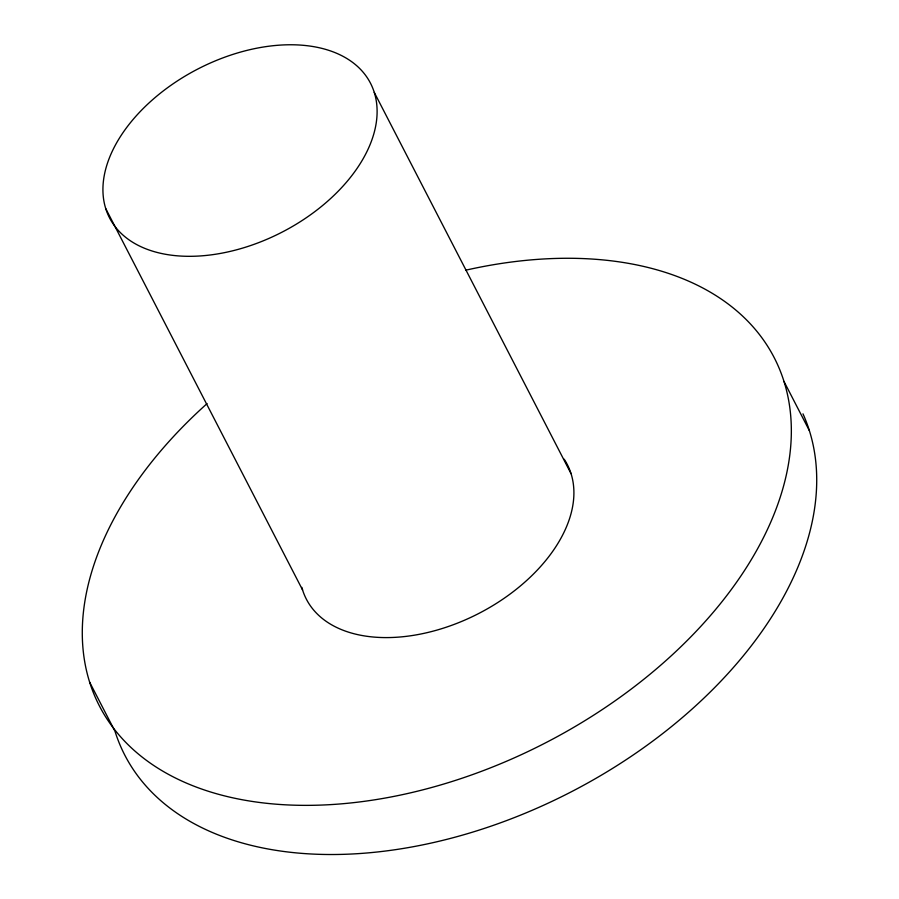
<?xml version="1.0" encoding="UTF-8"?>
<svg xmlns="http://www.w3.org/2000/svg" width="899" height="899" viewBox="0 0 899 899"><rect width="100%" height="100%" fill="white"/><g stroke="black" fill="none" stroke-linecap="round" stroke-linejoin="round"><path stroke-width="1.35" d="M783.995 381.479L809.37 430.632M374.265 92.406A146.807 91.788 -27.3 0 1 196.948 256.136A146.807 91.788 -27.3 0 1 148.852 103.082A146.807 91.788 -27.3 0 1 374.265 92.406L571.056 473.683M105.779 208.669L302.57 589.946M89.63 682.161L115.005 731.314A379.681 237.392 -27.3 0 0 547.019 803.672A379.681 237.392 -27.3 0 0 802.976 413.843M465.66 270.206A379.681 237.392 -27.3 0 1 770.701 522.24A379.681 237.392 -27.3 0 1 235.358 798.379A379.681 237.392 -27.3 0 1 207.073 403.595M564.19 459.209A146.807 91.788 -27.3 0 1 474.29 615.714A146.807 91.788 -27.3 0 1 301.828 587.373"/></g></svg>
